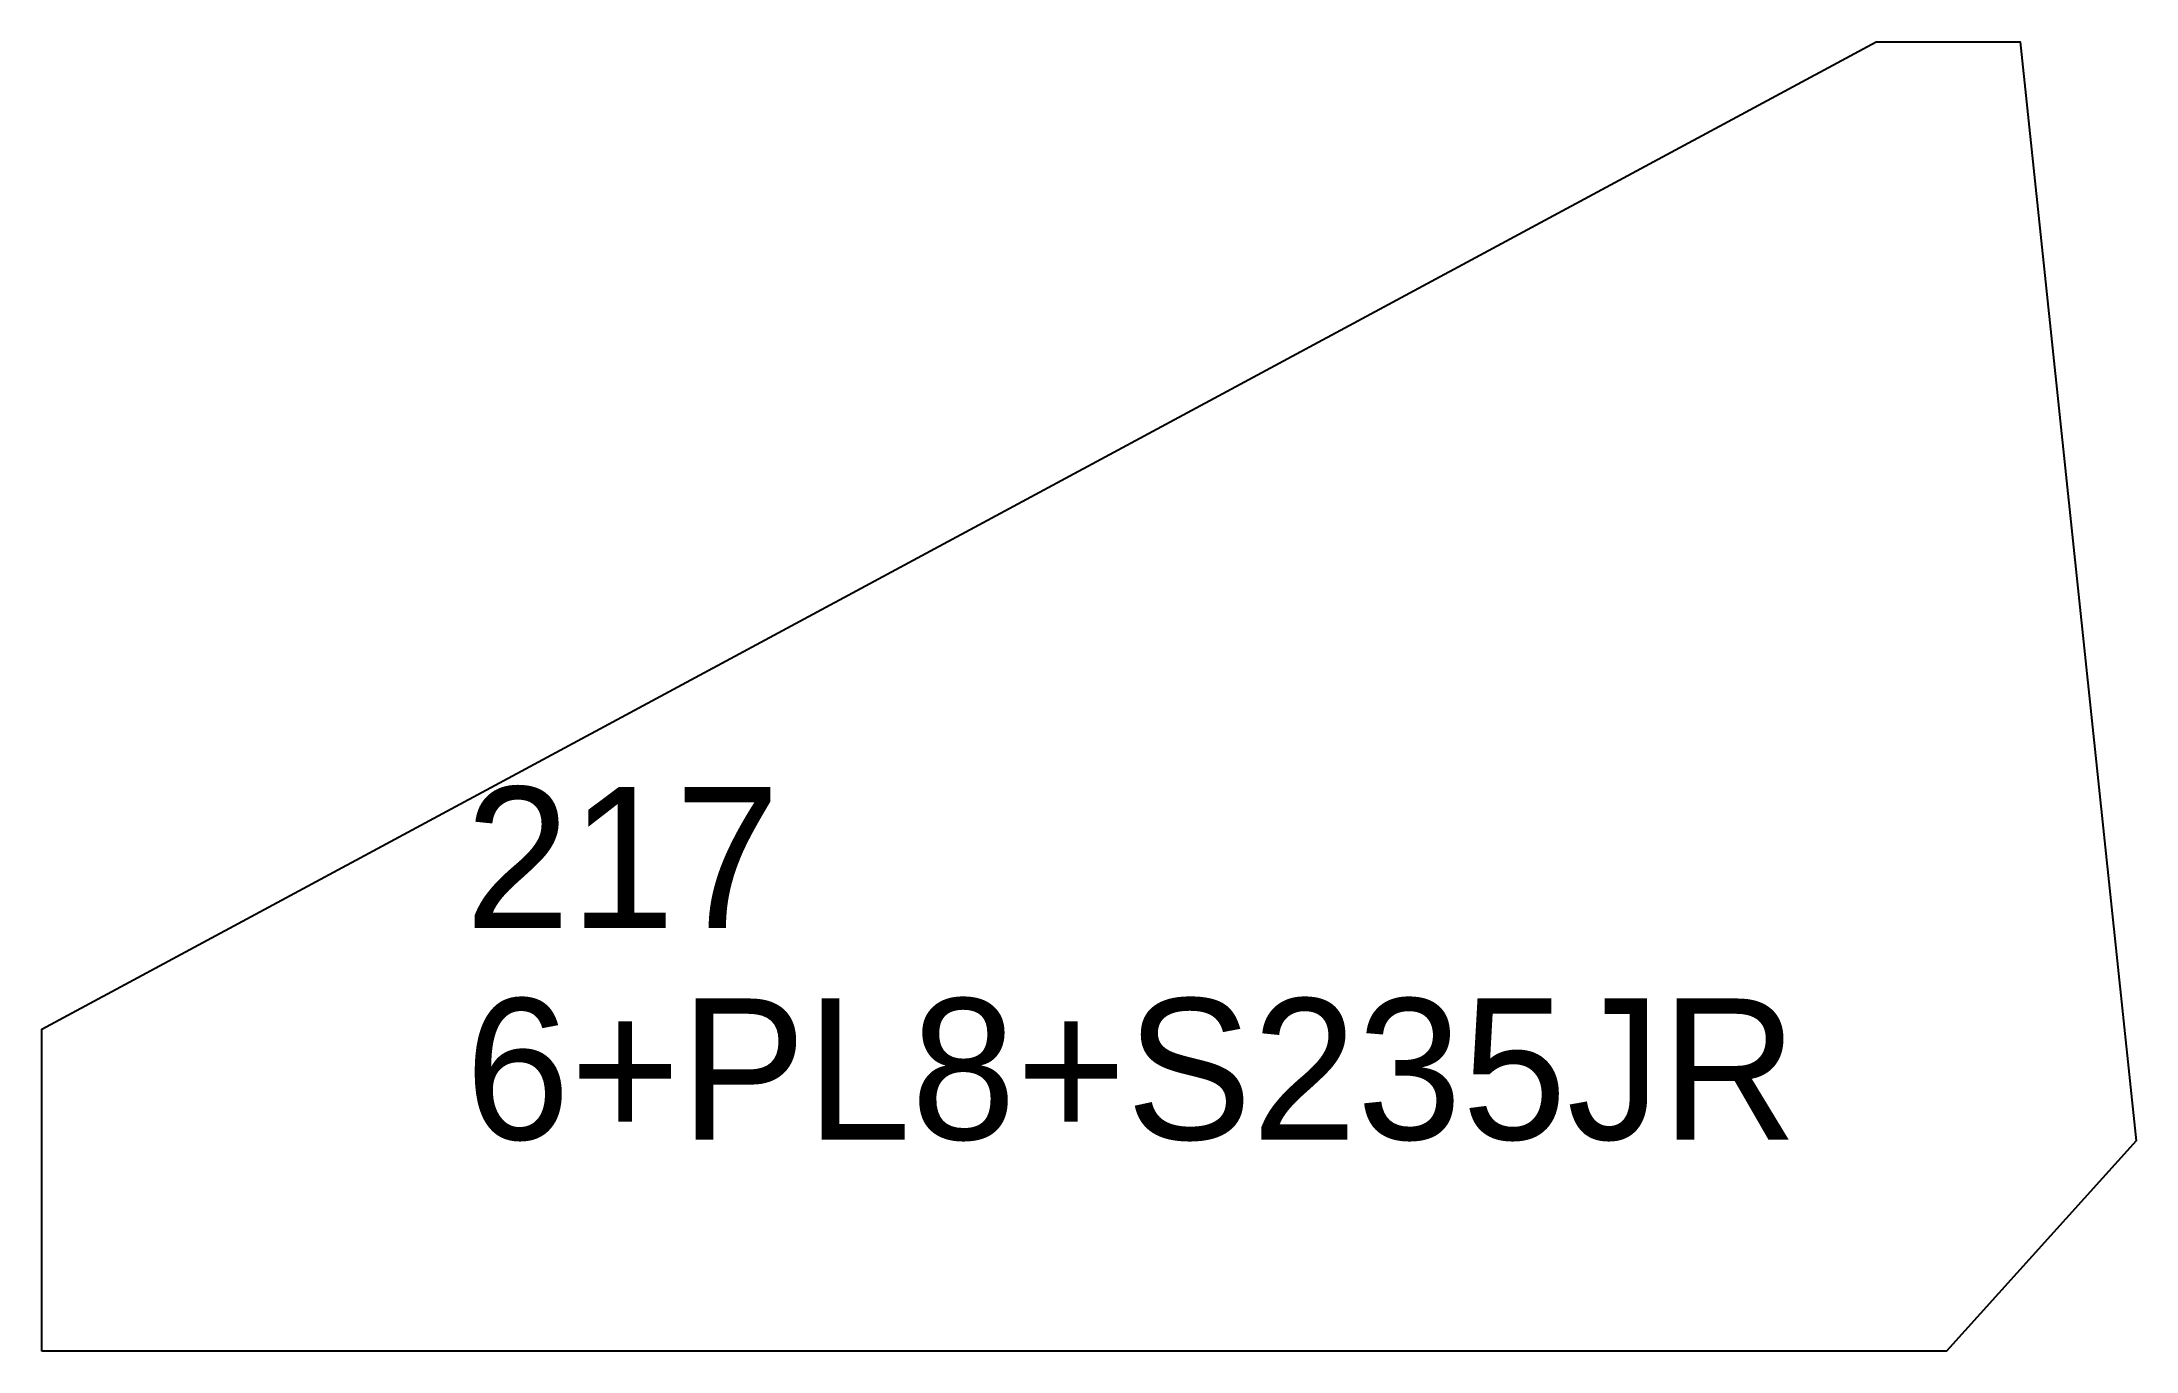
# Model space of a CAD drawing. Extents: x 0 to 148, y 0 to 93.
import ezdxf

# ---------------------------------------------------------------- set-up
doc = ezdxf.new("R2010")
doc.units = 0
for name, color, linetype in [('CUT', 7, 'CONTINUOUS'), ('SCRIBE', 3, 'CONTINUOUS'), ('TEXT', 7, 'CONTINUOUS')]:
    doc.layers.add(name, color=color, linetype=linetype)

msp = doc.modelspace()

# ---------------------------------------------------------------- linework, layer by layer
at = {"layer": 'CUT', "color": 7, "linetype": 'CONTINUOUS'}
msp.add_lwpolyline([(0, 0), (0, 22.82), (130, 92.82), (140.21, 92.82), (148.43, 14.92), (135, 0)], close=True, dxfattribs=at)

# ---------------------------------------------------------------- texts
at = {"layer": 'SCRIBE', "color": 3}
msp.add_text('217', height=10, dxfattribs=at).set_placement((30, 30))
at = {"layer": 'TEXT', "color": 7}
msp.add_text('6+PL8+S235JR', height=10, dxfattribs=at).set_placement((30, 15))

doc.saveas('drawing.dxf')
